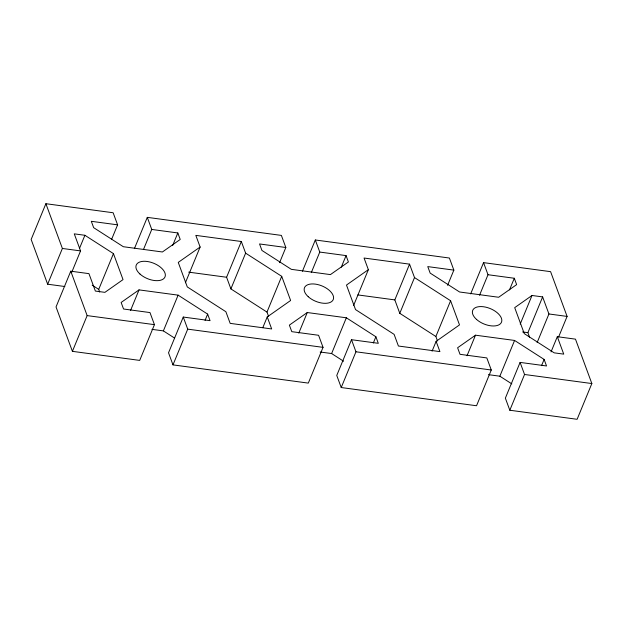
<?xml version="1.0" encoding="UTF-8"?>
<svg xmlns="http://www.w3.org/2000/svg" width="623" height="623" viewBox="0 0 623 623"><rect width="100%" height="100%" fill="white"/><g stroke="black" fill="none" stroke-linecap="round" stroke-linejoin="round"><path stroke-width="0.93" d="M111.704 239.139L117.599 224.841L113.137 212.755L45.884 203.705L31.15 239.45L47.652 284.205L64.87 286.525M47.652 284.205L62.386 248.46L45.884 203.705M79.378 248.686L84.899 235.284L113.456 253.623L123.035 279.61L104.905 292.351L95.366 291.066L88.941 273.637L70.765 271.192L56.031 306.937L72.408 351.341L139.708 360.406L154.442 324.653L149.979 312.567L123.549 309.008L121.135 302.466L139.038 289.882L178.108 295.146L207.646 314.117L210.06 320.658L183.263 317.052L168.529 352.797L172.984 364.883L308.307 383.106L323.041 347.354L318.587 335.275L291.782 331.662L289.368 325.12L307.271 312.536L346.349 317.792L375.887 336.763L378.301 343.312L351.497 339.706L336.763 375.451L341.225 387.537L476.54 405.752L491.274 370.007L486.82 357.921L460.015 354.316L457.601 347.766L475.505 335.19L514.582 340.446L544.12 359.416L546.535 365.966L520.096 362.407L505.362 398.152L509.816 410.238L577.116 419.295L591.85 383.55L575.473 339.146L557.305 336.7L551.044 351.894M71.715 272.352L80.554 250.905L74.269 233.851L84.899 235.284M72.408 351.341L87.142 315.596L70.765 271.192M99.711 292.055L98.722 289.368L113.456 253.623M134.397 248.639L147.293 217.357L281.378 235.408L285.832 247.495L279.571 262.688M143.64 249.099L151.747 229.443L147.293 217.357M130.565 310.441L139.038 289.882M172.672 245.462L177.828 232.955L151.747 229.443M151.942 329.349L163.374 330.891L178.108 295.146M185.389 282.772L200.123 247.027L195.824 235.377L241.327 241.506L245.626 253.148L281.713 276.324L290.622 300.488L267.236 316.928L262.813 327.651M172.984 364.883L187.718 329.139L183.263 317.052M205.068 320.37L207.646 314.117M268.63 316.546L266.979 312.076L230.892 288.901L226.593 277.251L241.327 241.506M230.892 288.901L245.626 253.148M266.979 312.076L281.713 276.324M302.42 271.262L315.316 239.98L449.401 258.031L453.856 270.117L447.594 285.311M311.298 272.617L319.77 252.066L315.316 239.98M298.799 333.087L307.271 312.536M341.272 267.22L346.061 255.601L319.77 252.066M320.175 352.003L331.615 353.545L346.349 317.792M353.623 305.426L368.357 269.673L364.058 258.031L409.56 264.152L414.513 277.57L450.6 300.745L459.509 324.91L436.123 341.349L432.074 351.177M341.225 387.537L355.959 351.785L351.497 339.706M373.309 343.024L375.887 336.763M437.517 340.968L435.866 336.498L399.779 313.322L394.826 299.904L409.56 264.152M399.779 313.322L414.513 277.57M435.866 336.498L450.6 300.745M470.661 293.908L483.549 262.633L550.592 271.659L567.094 316.414L558.621 336.973M479.531 295.271L488.004 274.72L483.549 262.633M467.032 355.741L475.505 335.19M509.505 289.874L514.294 278.255L488.004 274.72M520.213 324.077L532.003 295.481L542.633 296.914L548.925 313.969L537.135 342.564M488.409 374.657L499.848 376.199L514.582 340.446M529.558 337.152L527.899 332.659L542.633 296.914M509.816 410.238L524.55 374.485L520.096 362.407M541.543 365.67L544.12 359.416M200.123 247.027L178.248 262.4L187.297 286.938L225.876 311.718L230.175 323.368L271.675 328.952L267.236 316.928M368.357 269.673L346.481 285.046L355.531 309.592L394.118 334.372L398.409 346.022L439.908 351.606L436.123 341.349M532.003 295.481L514.699 307.645L524.278 333.632L554.19 352.844L563.737 354.129L557.305 336.7M117.599 224.841L91.308 221.305L93.66 227.668L123.323 246.716L162.401 251.98L180.226 239.45L177.828 232.955M285.832 247.495L259.542 243.951L261.94 250.454L291.346 269.346L330.424 274.603L348.405 261.971L346.061 255.601M453.856 270.117L427.767 266.605L430.166 273.1L459.587 291.992L498.657 297.257L516.638 284.618L514.294 278.255M62.386 248.46L80.554 250.905M548.925 313.969L567.094 316.414M188.676 272.142L226.593 277.251M357.859 294.92L394.826 299.904M522.588 331.942L527.899 332.659M87.142 315.596L154.442 324.653M187.718 329.139L323.041 347.354M355.959 351.785L491.274 370.007M524.55 374.485L591.85 383.55M499.848 376.199L511.826 383.885M331.615 353.545L343.584 361.231M92.196 285.178L98.722 289.368M163.374 330.891L174.557 338.071M476.47 319.365A15.552 8.309 22.4 0 0 501.242 322.698A15.552 8.309 22.4 0 0 483.596 306.765A15.552 8.309 22.4 0 0 476.47 319.365M308.237 296.712A15.552 8.309 22.4 0 0 333.001 300.052A15.552 8.309 22.4 0 0 315.363 284.119A15.552 8.309 22.4 0 0 308.237 296.712M140.004 274.065A15.552 8.309 22.4 0 0 164.768 277.399A15.552 8.309 22.4 0 0 147.121 261.465A15.552 8.309 22.4 0 0 140.004 274.065"/></g></svg>
